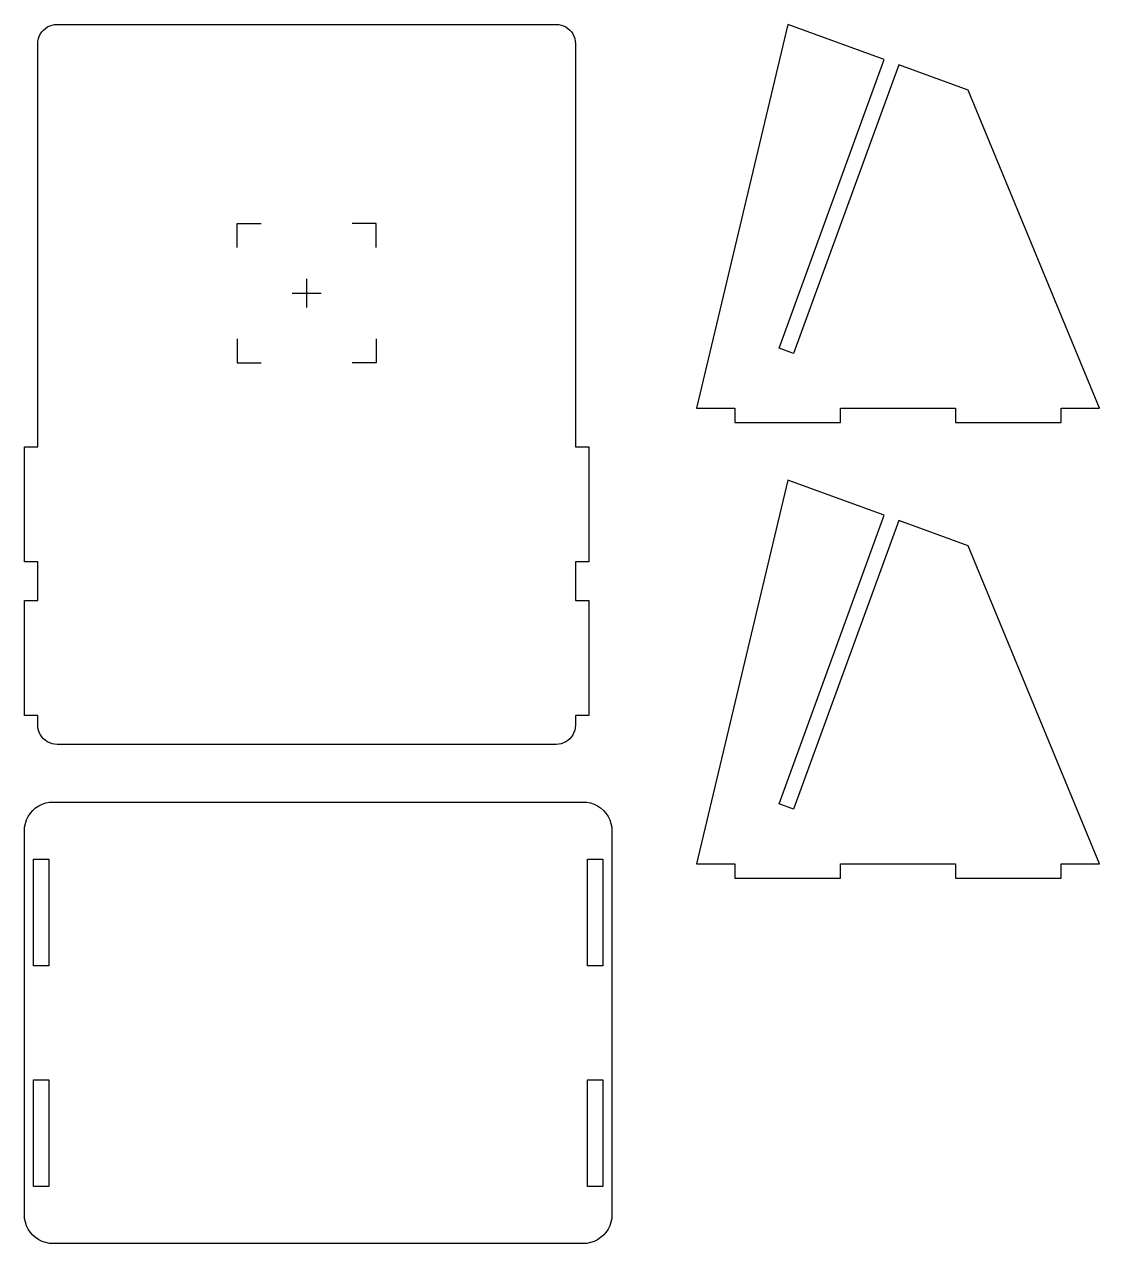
# Model space of a CAD drawing. Header units: millimetres. Extents: x 10 to 234, y -266 to -12.
import ezdxf

# ---------------------------------------------------------------- set-up
doc = ezdxf.new("R2010")
doc.units = ezdxf.units.MM
doc.layers.add('CUT', color=1, linetype='CONTINUOUS')
doc.layers.add('ENGRAVE', color=5, linetype='CONTINUOUS')

msp = doc.modelspace()

# ---------------------------------------------------------------- linework, layer by layer
at = {"layer": 'CUT'}
for points in [[(12.8, -16), (12.8342, -15.4779), (12.9363, -14.9647), (13.1045, -14.4693), (13.3359, -14), (13.6266, -13.565), (13.9716, -13.1716), (14.365, -12.8266), (14.8, -12.5359), (15.2693, -12.3045), (15.7647, -12.1363), (16.2779, -12.0342), (16.8, -12), (120.8, -12), (121.3221, -12.0342), (121.8353, -12.1363), (122.3307, -12.3045), (122.8, -12.5359), (123.235, -12.8266), (123.6284, -13.1716), (123.9734, -13.565), (124.2641, -14), (124.4955, -14.4693), (124.6637, -14.9647), (124.7658, -15.4779), (124.8, -16), (124.8, -100), (127.6, -100), (127.6, -124), (124.8, -124), (124.8, -132), (127.6, -132), (127.6, -156), (124.8, -156), (124.8, -158), (124.7658, -158.5221), (124.6637, -159.0353), (124.4955, -159.5307), (124.2641, -160), (123.9734, -160.435), (123.6284, -160.8284), (123.235, -161.1734), (122.8, -161.4641), (122.3307, -161.6955), (121.8353, -161.8637), (121.3221, -161.9658), (120.8, -162), (16.8, -162), (16.2779, -161.9658), (15.7647, -161.8637), (15.2693, -161.6955), (14.8, -161.4641), (14.365, -161.1734), (13.9716, -160.8284), (13.6266, -160.435), (13.3359, -160), (13.1045, -159.5307), (12.9363, -159.0353), (12.8342, -158.5221), (12.8, -158), (12.8, -156), (10, -156), (10, -132), (12.8, -132), (12.8, -124), (10, -124), (10, -100), (12.8, -100)], [(150, -91.9348), (158, -91.9348), (158, -94.9348), (180, -94.9348), (180, -91.9348), (204, -91.9348), (204, -94.9348), (226, -94.9348), (226, -91.9348), (234, -91.9348), (206.6146, -25.6808), (192.1434, -20.4137), (170.2541, -80.554), (167.2471, -79.4596), (189.1364, -19.3192), (169.0269, -12)], [(150, -186.8697), (158, -186.8697), (158, -189.8697), (180, -189.8697), (180, -186.8697), (204, -186.8697), (204, -189.8697), (226, -189.8697), (226, -186.8697), (234, -186.8697), (206.6146, -120.6157), (192.1434, -115.3485), (170.2541, -175.4889), (167.2471, -174.3944), (189.1364, -114.2541), (169.0269, -106.9348)], [(10, -180), (10.0513, -179.2168), (10.2044, -178.4471), (10.4567, -177.7039), (10.8038, -177), (11.2399, -176.3474), (11.7574, -175.7574), (12.3474, -175.2399), (13, -174.8038), (13.7039, -174.4567), (14.4471, -174.2044), (15.2168, -174.0513), (16, -174), (126.4, -174), (127.1832, -174.0513), (127.9529, -174.2044), (128.6961, -174.4567), (129.4, -174.8038), (130.0526, -175.2399), (130.6426, -175.7574), (131.1601, -176.3474), (131.5962, -177), (131.9433, -177.7039), (132.1956, -178.4471), (132.3487, -179.2168), (132.4, -180), (132.4, -260), (132.3487, -260.7832), (132.1956, -261.5529), (131.9433, -262.2961), (131.5962, -263), (131.1601, -263.6526), (130.6426, -264.2426), (130.0526, -264.7601), (129.4, -265.1962), (128.6961, -265.5433), (127.9529, -265.7956), (127.1832, -265.9487), (126.4, -266), (16, -266), (15.2168, -265.9487), (14.4471, -265.7956), (13.7039, -265.5433), (13, -265.1962), (12.3474, -264.7601), (11.7574, -264.2426), (11.2399, -263.6526), (10.8038, -263), (10.4567, -262.2961), (10.2044, -261.5529), (10.0513, -260.7832), (10, -260)], [(11.9, -185.9), (15.1, -185.9), (15.1, -208.1), (11.9, -208.1)], [(127.3, -185.9), (130.5, -185.9), (130.5, -208.1), (127.3, -208.1)], [(11.9, -231.9), (15.1, -231.9), (15.1, -254.1), (11.9, -254.1)], [(127.3, -231.9), (130.5, -231.9), (130.5, -254.1), (127.3, -254.1)]]:
    msp.add_lwpolyline(points, close=True, dxfattribs=at)
at = {"layer": 'ENGRAVE'}
for points in [[(54.3, -58.5), (54.3, -53.5), (59.3, -53.5)], [(83.3, -58.5), (83.3, -53.5), (78.3, -53.5)], [(68.8, -65), (68.8, -71)], [(65.8, -68), (71.8, -68)], [(54.3, -77.5), (54.3, -82.5), (59.3, -82.5)], [(83.3, -77.5), (83.3, -82.5), (78.3, -82.5)]]:
    msp.add_lwpolyline(points, dxfattribs=at)

doc.saveas('drawing.dxf')
